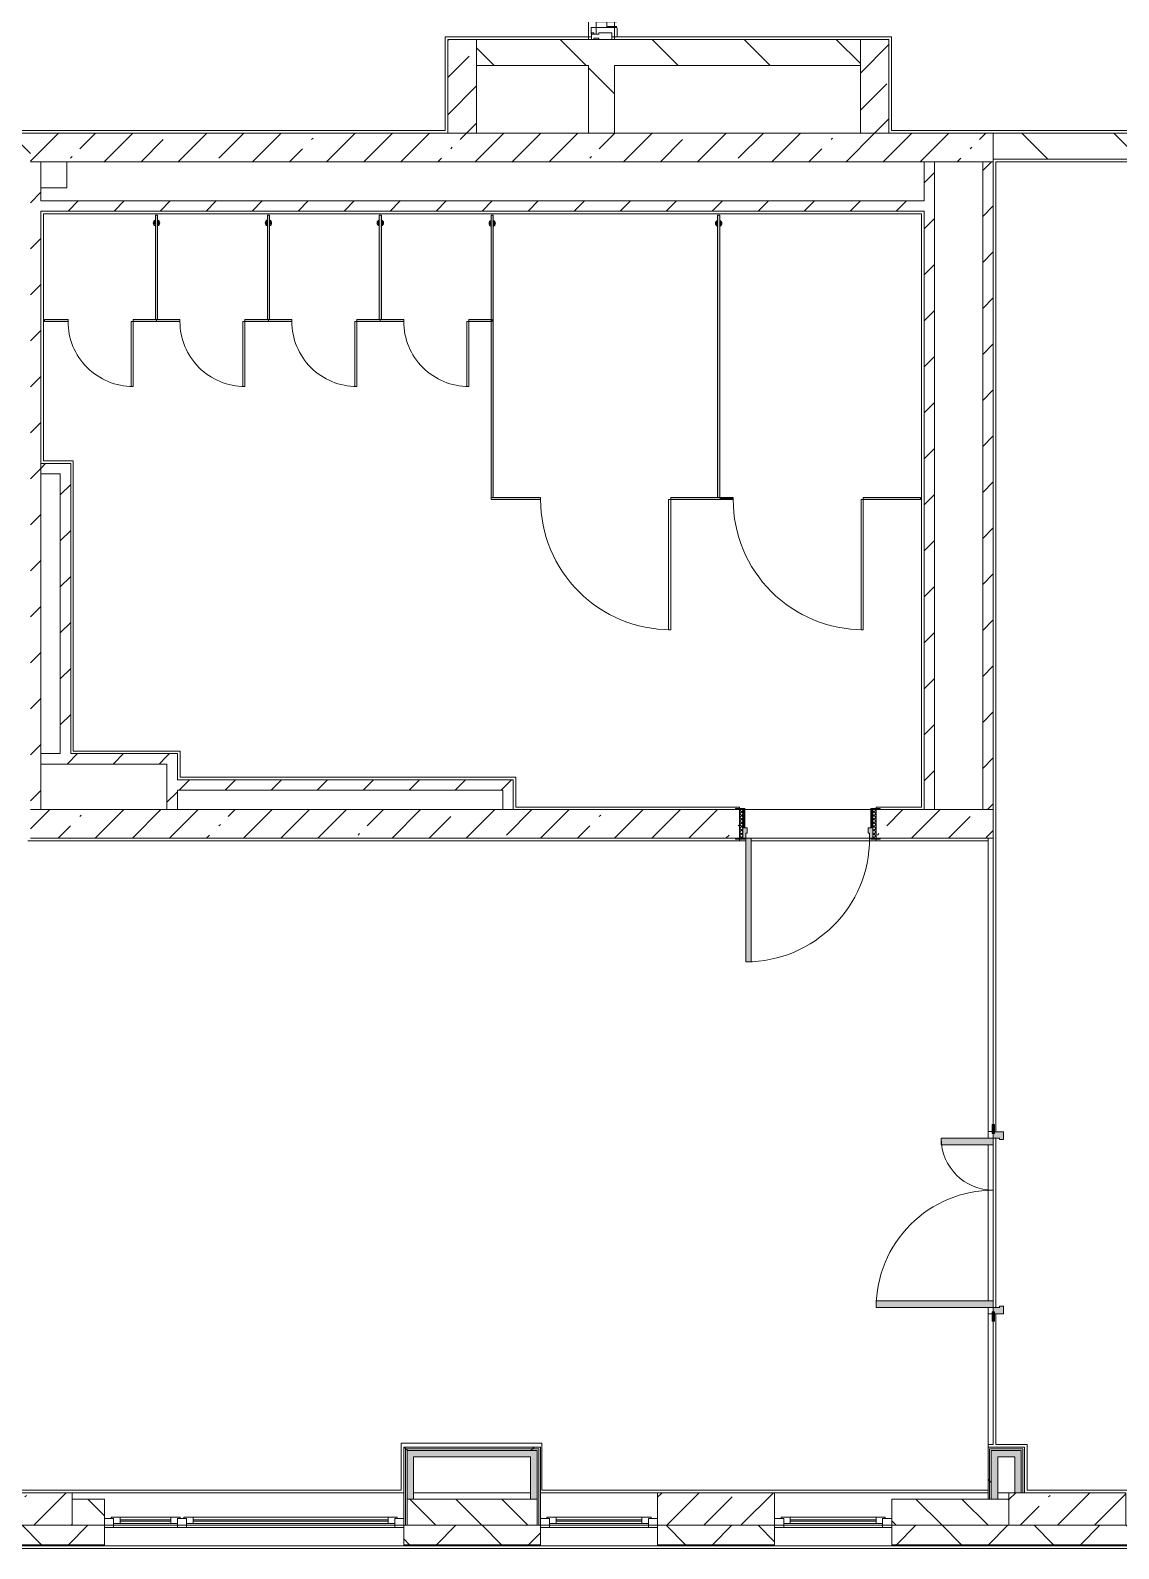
# Model space of a CAD drawing. Header units: millimetres. Extents: x -3708 to 187246, y -8553 to 29000.
# Drawn here: x 154446 to 162810, y -280 to 11389 of the extents above; entities that cross this region are included whole.
import ezdxf

# ---------------------------------------------------------------- set-up
doc = ezdxf.new("R2010")
doc.units = ezdxf.units.MM
for name, color, linetype, lineweight, true_color in [('A-DETL-GENF-4', 7, 'Continuous', 5, 0xaaaaaa), ('A-DOOR-4', 7, 'Continuous', 5, 0xaaaaaa), ('A-DOOR-5', 7, 'Continuous', 5, 0xe2e2e2), ('A-DOOR-FRAM-3', 7, 'Continuous', 5, 0xe2e2e2), ('A-DOOR-FRAM-4', 7, 'Continuous', 5, 0xaaaaaa), ('A-FLOR-1', 7, 'Continuous', 5, 0xaaaaaa), ('A-GENM-1', 7, 'Continuous', 5, 0xe2ddcd), ('I-WALL-1', 7, 'Continuous', 5, 0xe7e7e7)]:
    doc.layers.add(name, color=color, linetype=linetype, lineweight=lineweight, true_color=true_color)
for name, color, linetype, lineweight in [('A-DOOR-6', 7, 'Continuous', 5), ('A-GENM', 7, 'Continuous', 5), ('A-GLAZ-2', 7, 'Continuous', 5), ('A-GLAZ-CWMG-2', 7, 'Continuous', 5), ('A-WALL', 7, 'Continuous', 9), ('A-WALL-2', 7, 'Continuous', 5), ('I-WALL-3', 7, 'Continuous', 5), ('S-COLS-2', 7, 'Continuous', 5)]:
    doc.layers.add(name, color=color, linetype=linetype, lineweight=lineweight)
pattern_1 = [(45, (60236.27, 0), (-176.7767, 176.7767), [])]
pattern_2 = [(135, (60236.27, 0), (-353.5534, -353.5534), [])]
pattern_3 = [(45, (60236.27, 0), (-285.1231, 285.1231), []), (45, (60521.4, 0), (-285.1231, 285.1231), [504.031, -100.806, 16.764, -84.042])]
pattern_4 = [(45, (60236.3, 0), (-530.33, 530.33), []), (135, (60236.3, 0), (-530.33, -530.33), [])]

# ---------------------------------------------------------------- blocks, each defined once
blk = doc.blocks.new('110_Дверь_СКБ_1Ст_Внутренняя1 - Д-7а_л__950x2100h_Туалет-32220591-1_7_1_птичка')
at = {"layer": 'A-DOOR-4'}
h = blk.add_hatch(dxfattribs=at)
h.set_pattern_fill('FP_118', color=256, style=0, pattern_type=2)
h.set_pattern_definition([(135, (1776.41, 174.685), (-14.14214, -14.14214), []), (225, (1776.41, 174.685), (14.14214, -14.14214), [])])
h.paths.add_polyline_path([(537.5, 110), (512.5, 110), (512.5, -110), (537.5, -110)])
at = {"layer": 'A-DOOR-5'}
h = blk.add_hatch(color=256, dxfattribs=at)
h.paths.add_polyline_path([(-487.5, 110), (-487.5, 30), (-452.5, 30), (-452.5, 70), (-462.5, 70), (-462.5, 110), (-472.5, 110)])
h.paths.add_polyline_path([(497.5, 110), (487.5, 110), (487.5, 70), (477.5, 70), (477.5, 30), (512.5, 30), (512.5, 110)])
at = {"layer": 'A-DOOR-FRAM-3'}
for points in [[(447.5, 1060), (447.5, 110), (487.5, 112), (487.5, 1060)], [(-499, 118), (-542.5, 118), (-542.5, 110), (-472.5, 110), (-472.5, 118), (-492.5, 118)], [(567.5, 118), (497.5, 118), (497.5, 110), (567.5, 110)], [(-487.5, 30), (-487.5, -110), (-472.5, -110), (-472.5, 30)], [(497.5, 30), (497.5, -110), (512.5, -110), (512.5, 30)], [(-542.5, -110), (-542.5, -118), (-472.5, -118), (-472.5, -110), (-512.5, -110)], [(512.5, -110), (497.5, -110), (497.5, -118), (567.5, -118), (567.5, -110), (537.5, -110)]]:
    blk.add_hatch(color=256, dxfattribs=at).paths.add_polyline_path(points)
at = {"layer": 'A-DOOR-FRAM-4'}
h = blk.add_hatch(dxfattribs=at)
h.set_pattern_fill('FP_119', color=256, style=0, pattern_type=2)
h.set_pattern_definition([(45, (-346.384, 174.685), (-14.1421, 14.1421), []), (135, (-346.384, 174.685), (-14.1421, -14.1421), [])])
h.paths.add_polyline_path([(-512.5, 110), (-512.5, -110), (-487.5, -110), (-487.5, 110)])
at = {"layer": 'A-DOOR-4'}
for p, q in [((487.5, 1060), (447.5, 1060)), ((447.5, 1060), (447.5, 110)), ((487.5, 110), (487.5, 1060)), ((447.5, 110), (487.5, 110))]:
    blk.add_line(p, q, dxfattribs=at)
blk.add_arc((487.5, 110), 950, 90, 180, dxfattribs=at)
at = {"layer": 'A-DOOR-FRAM-4'}
for p, q in [((-472.5, 118), (-542.5, 118)), ((-542.5, 118), (-542.5, 110)), ((-472.5, 110), (-472.5, 118)), ((567.5, 118), (497.5, 118)), ((497.5, 118), (497.5, 110)), ((567.5, 110), (567.5, 118)), ((-542.5, 110), (-472.5, 110)), ((-487.5, 110), (-512.5, 110)), ((-512.5, 110), (-512.5, -110)), ((-462.5, 110), (-487.5, 110)), ((-487.5, 110), (-487.5, 30)), ((-487.5, -110), (-487.5, 110)), ((-472.5, 110), (-487.5, 110)), ((-487.5, 110), (-487.5, 109)), ((-487.5, 109), (-472.5, 109)), ((-487.5, 30), (-452.5, 30)), ((-472.5, 30), (-487.5, 30)), ((-487.5, 30), (-487.5, -110)), ((-472.5, 109), (-472.5, 110)), ((-472.5, -110), (-472.5, 30)), ((-462.5, 70), (-462.5, 110)), ((-452.5, 70), (-462.5, 70)), ((-452.5, 30), (-452.5, 70)), ((487.5, 70), (477.5, 70)), ((477.5, 70), (477.5, 30)), ((477.5, 30), (512.5, 30)), ((487.5, 110), (487.5, 70)), ((512.5, 110), (487.5, 110)), ((512.5, 110), (497.5, 110)), ((497.5, 110), (497.5, 109)), ((497.5, 110), (567.5, 110)), ((497.5, 109), (512.5, 109)), ((512.5, 30), (497.5, 30)), ((497.5, 30), (497.5, -110)), ((512.5, 30), (512.5, 110)), ((537.5, 110), (512.5, 110)), ((512.5, 110), (512.5, -110)), ((512.5, 109), (512.5, 110)), ((512.5, -110), (512.5, 30)), ((537.5, -110), (537.5, 110)), ((-472.5, -110), (-542.5, -110)), ((-542.5, -110), (-542.5, -118)), ((-512.5, -110), (-487.5, -110)), ((-487.5, -110), (-472.5, -110)), ((-472.5, -118), (-472.5, -110)), ((497.5, -110), (512.5, -110)), ((567.5, -110), (497.5, -110)), ((497.5, -110), (497.5, -118)), ((512.5, -110), (537.5, -110)), ((567.5, -118), (567.5, -110)), ((-542.5, -118), (-472.5, -118)), ((497.5, -118), (567.5, -118))]:
    blk.add_line(p, q, dxfattribs=at)
blk = doc.blocks.new('131_Сантехническая перегородка 7 - СП-1-30858579-1_7_1_птичка')
at = {"layer": 'A-GENM-1'}
blk.add_hatch(color=256, dxfattribs=at).paths.add_polyline_path([(2166, 8), (-4, 8), (-4, -8), (2166, -8)])
at = {"layer": 'A-GENM'}
for p, q in [((2166, 8), (-4, 8)), ((-4, 8), (-4, -8)), ((2166, -8), (2166, 8)), ((-4, -8), (2166, -8))]:
    blk.add_line(p, q, dxfattribs=at)
at = {"layer": 'A-GENM', "flags": 128}
for points in [[(71, 8), (71, 9), (71, 9), (70, 9), (70, 10), (70, 10), (69, 11), (69, 11), (68, 12), (68, 12), (67, 12), (67, 13), (66, 13), (66, 13), (65, 14), (65, 14), (64, 14), (64, 14), (63, 14), (62, 15), (62, 15), (61, 15), (61, 15), (60, 15), (59, 15), (59, 15), (58, 15), (58, 15), (57, 15), (56, 15), (56, 15), (55, 15), (55, 15), (54, 14), (54, 14), (53, 14), (52, 14), (52, 13), (51, 13), (51, 13), (50, 13), (50, 12), (49, 12), (49, 11), (48, 11), (48, 11), (48, 10), (47, 10), (47, 9), (46, 9), (46, 8), (46, 8)], [(46, -8), (46, -9), (47, -9), (47, -9), (47, -10), (48, -10), (48, -11), (49, -11), (49, -12), (50, -12), (50, -12), (51, -13), (51, -13), (52, -13), (52, -14), (53, -14), (53, -14), (54, -14), (54, -14), (55, -15), (56, -15), (56, -15), (57, -15), (57, -15), (58, -15), (59, -15), (59, -15), (60, -15), (60, -15), (61, -15), (62, -15), (62, -15), (63, -15), (63, -14), (64, -14), (64, -14), (65, -14), (66, -13), (66, -13), (67, -13), (67, -13), (68, -12), (68, -12), (69, -11), (69, -11), (69, -11), (70, -10), (70, -10), (71, -9), (71, -9), (71, -8), (71, -8)]]:
    blk.add_lwpolyline(points, dxfattribs=at)
at = {"layer": 'A-GENM'}
for radius, start, end in [(24.6, 19.9113, 160.0887), (17.6, 45, 135), (17.6, 45, 135), (15.1, 45, 135), (24.6, 199.9113, 340.0887), (17.6, 225, 315), (17.6, 225, 315), (15.1, 225, 315)]:
    blk.add_arc((59, 0), radius, start, end, dxfattribs=at)
blk = doc.blocks.new('131_Сантехническая перегородка 6 - СП-1-30839354-1_7_1_птичка')
at = {"layer": 'A-GENM-1'}
blk.add_hatch(color=256, dxfattribs=at).paths.add_polyline_path([(800, -8), (800, 8), (0, 8), (0, -8), (299, -8)])
at = {"layer": 'A-GENM'}
for p, q in [((800, 8), (0, 8)), ((0, 8), (0, -8)), ((800, -8), (800, 8)), ((0, -8), (800, -8))]:
    blk.add_line(p, q, dxfattribs=at)
at = {"layer": 'A-GENM', "flags": 128}
for points in [[(71, 8), (71, 9), (71, 9), (70, 9), (70, 10), (70, 10), (69, 11), (69, 11), (68, 12), (68, 12), (67, 12), (67, 13), (66, 13), (66, 13), (65, 14), (65, 14), (64, 14), (64, 14), (63, 14), (62, 15), (62, 15), (61, 15), (61, 15), (60, 15), (59, 15), (59, 15), (58, 15), (58, 15), (57, 15), (56, 15), (56, 15), (55, 15), (55, 15), (54, 14), (54, 14), (53, 14), (52, 14), (52, 13), (51, 13), (51, 13), (50, 13), (50, 12), (49, 12), (49, 11), (48, 11), (48, 11), (48, 10), (47, 10), (47, 9), (46, 9), (46, 8), (46, 8)], [(46, -8), (46, -9), (47, -9), (47, -9), (47, -10), (48, -10), (48, -11), (49, -11), (49, -12), (50, -12), (50, -12), (51, -13), (51, -13), (52, -13), (52, -14), (53, -14), (53, -14), (54, -14), (54, -14), (55, -15), (56, -15), (56, -15), (57, -15), (57, -15), (58, -15), (59, -15), (59, -15), (60, -15), (60, -15), (61, -15), (62, -15), (62, -15), (63, -15), (63, -14), (64, -14), (64, -14), (65, -14), (66, -13), (66, -13), (67, -13), (67, -13), (68, -12), (68, -12), (69, -11), (69, -11), (69, -11), (70, -10), (70, -10), (71, -9), (71, -9), (71, -8), (71, -8)]]:
    blk.add_lwpolyline(points, dxfattribs=at)
at = {"layer": 'A-GENM'}
for radius, start, end in [(24.6, 19.9113, 160.0887), (17.6, 45, 135), (17.6, 45, 135), (15.1, 45, 135), (24.6, 199.9113, 340.0887), (17.6, 225, 315), (17.6, 225, 315), (15.1, 225, 315)]:
    blk.add_arc((59, 0), radius, start, end, dxfattribs=at)
blk = doc.blocks.new('131_Сантехническая перегородка_Дверь МГН - СД-1-30883454-1_7_1_птичка')
at = {"layer": 'A-GENM-1'}
for points in [[(10, 8), (-370, 8), (-367, -8), (10, -8)], [(1390, 8), (1010, 8), (1010, -8), (1390, -8)]]:
    blk.add_hatch(color=256, dxfattribs=at).paths.add_polyline_path(points)
at = {"layer": 'A-DOOR-6'}
for p, q in [((10, 1008), (26, 1008)), ((10, 8), (10, 1008)), ((26, 8), (26, 1008)), ((10, 8), (26, 8))]:
    blk.add_line(p, q, dxfattribs=at)
blk.add_arc((10, 8), 1000, 360, 90, dxfattribs=at)
at = {"layer": 'A-GENM'}
for p, q in [((10, 8), (-370, 8)), ((-370, 8), (-370, -8)), ((10, -8), (10, 8)), ((1390, 8), (1010, 8)), ((1010, 8), (1010, -8)), ((1390, -8), (1390, 8)), ((-370, -8), (10, -8)), ((1010, -8), (1390, -8))]:
    blk.add_line(p, q, dxfattribs=at)
blk = doc.blocks.new('120_Окно_СКБ_2Ст_Фрамуга сверху - 120_Окно_СКБ_2Ст_2300х2500_h_ ДОО-19727959-1_7_1_птичка')
at = {"layer": 'A-GLAZ-2'}
for p, q in [((-1150, -127), (-1150, -57)), ((-1150, -57), (-1080, -57)), ((1150, -57), (-1150, -57)), ((-1080, -57), (-1080, -127)), ((-1080, -57), (1080, -57)), ((520, -87), (-1080, -87)), ((-1080, -87), (-1080, -127)), ((-1030, -137), (-1030, -87)), ((-1030, -107), (470, -107)), ((470, -137), (470, -87)), ((520, -127), (520, -57)), ((520, -57), (590, -57)), ((520, -127), (520, -87)), ((590, -57), (590, -127)), ((1080, -87), (590, -87)), ((590, -87), (590, -127)), ((640, -137), (640, -87)), ((640, -107), (1030, -107)), ((1030, -137), (1030, -87)), ((1080, -127), (1080, -57)), ((1080, -57), (1150, -57)), ((1080, -127), (1080, -87)), ((1150, -57), (1150, -127)), ((-1080, -127), (-1150, -127)), ((-1150, -127), (-1100, -127)), ((-1080, -127), (-1100, -127)), ((-1100, -127), (-1100, -137)), ((-1100, -137), (540, -137)), ((540, -137), (-1100, -137)), ((470, -117), (-1030, -117)), ((590, -127), (520, -127)), ((540, -127), (520, -127)), ((540, -127), (570, -127)), ((540, -127), (570, -127)), ((540, -137), (540, -127)), ((590, -127), (570, -127)), ((570, -127), (570, -137)), ((570, -137), (1100, -137)), ((1100, -137), (570, -137)), ((1030, -117), (640, -117)), ((1150, -127), (1080, -127)), ((1100, -127), (1080, -127)), ((1100, -127), (1150, -127)), ((1100, -137), (1100, -127))]:
    blk.add_line(p, q, dxfattribs=at)
blk = doc.blocks.new('120_Окно_СКБ_1Ст - 120_Окно_СКБ_1Ст 900х2500_h_ с форточкой-V99-1_7_1_птичка')
at = {"layer": 'A-GLAZ-2'}
for p, q in [((-450, -127), (-450, -57)), ((-450, -57), (-380, -57)), ((450, -57), (-450, -57)), ((-380, -57), (-380, -127)), ((380, -87), (-380, -87)), ((-380, -87), (-380, -127)), ((-330, -137), (-330, -87)), ((-330, -107), (330, -107)), ((330, -137), (330, -87)), ((380, -127), (380, -57)), ((380, -57), (450, -57)), ((380, -127), (380, -87)), ((450, -57), (450, -127)), ((-380, -127), (-450, -127)), ((-450, -127), (-400, -127)), ((-380, -127), (-400, -127)), ((-400, -127), (-400, -137)), ((-400, -137), (400, -137)), ((400, -137), (-400, -137)), ((330, -117), (-330, -117)), ((450, -127), (380, -127)), ((400, -127), (380, -127)), ((400, -127), (450, -127)), ((400, -137), (400, -127))]:
    blk.add_line(p, q, dxfattribs=at)
blk = doc.blocks.new('BSC_Колонна _Прямоугольная - 250х900-23282983-1_7_1_птичка')
at = {"layer": 'S-COLS-2'}
h = blk.add_hatch(dxfattribs=at)
h.set_pattern_fill('FP_152', color=256, style=0, pattern_type=2)
h.set_pattern_definition([(45, (-99480, -25), (-285.1231, 285.1231), []), (45, (-99194.88, -25), (-285.1231, 285.1231), [504.031, -100.806, 16.764, -84.042])])
h.paths.add_polyline_path([(-115, -125), (450, -125), (450, 125), (-450, 125), (-450, -125)])
for p, q in [((450, 125), (-450, 125)), ((-450, 125), (-450, -125)), ((450, -125), (450, 125)), ((-450, -125), (450, -125))]:
    blk.add_line(p, q, dxfattribs=at)
blk = doc.blocks.new('BSC_Колонна _Прямоугольная - 250х900-V138-1_7_1_птичка')
at = {"layer": 'S-COLS-2'}
h = blk.add_hatch(dxfattribs=at)
h.set_pattern_fill('FP_158', color=256, style=0, pattern_type=2)
h.set_pattern_definition([(45, (-94080, -25), (-285.1231, 285.1231), []), (45, (-93794.88, -25), (-285.1231, 285.1231), [504.031, -100.806, 16.764, -84.042])])
h.paths.add_polyline_path([(-290, -125), (450, -125), (450, 125), (-450, 125), (-450, -125)])
for p, q in [((450, 125), (-450, 125)), ((-450, 125), (-450, -125)), ((450, -125), (450, 125)), ((-450, -125), (450, -125))]:
    blk.add_line(p, q, dxfattribs=at)
blk = doc.blocks.new('BSC_Колонна _Прямоугольная - 250х900-V139-1_7_1_птичка')
at = {"layer": 'S-COLS-2'}
h = blk.add_hatch(dxfattribs=at)
h.set_pattern_fill('FP_159', color=256, style=0, pattern_type=2)
h.set_pattern_definition([(45, (-102180, -25), (-285.1231, 285.1231), []), (45, (-101894.88, -25), (-285.1231, 285.1231), [504.031, -100.806, 16.764, -84.042])])
h.paths.add_polyline_path([(-28, -125), (450, -125), (450, 125), (-450, 125), (-450, -125)])
for p, q in [((450, 125), (-450, 125)), ((-450, 125), (-450, -125)), ((450, -125), (450, 125)), ((-450, -125), (450, -125))]:
    blk.add_line(p, q, dxfattribs=at)
blk = doc.blocks.new('131_Сантехническая перегородка_Дверь 5 - СД-1-30835617-1_7_1_птичка')
at = {"layer": 'A-GENM-1'}
for points in [[(250, 8), (70, 8), (70, -8), (250, -8)], [(930, 8), (750, 8), (750, -8), (930, -8)]]:
    blk.add_hatch(color=256, dxfattribs=at).paths.add_polyline_path(points)
at = {"layer": 'A-DOOR-6'}
for p, q in [((266, 508), (250, 508)), ((250, 8), (250, 508)), ((266, 8), (266, 508)), ((266, 8), (250, 8))]:
    blk.add_line(p, q, dxfattribs=at)
blk.add_arc((250, 8), 500, 360, 90, dxfattribs=at)
at = {"layer": 'A-GENM'}
for p, q in [((250, 8), (70, 8)), ((70, 8), (70, -8)), ((250, -8), (250, 8)), ((930, 8), (750, 8)), ((750, 8), (750, -8)), ((930, -8), (930, 8)), ((70, -8), (250, -8)), ((750, -8), (930, -8))]:
    blk.add_line(p, q, dxfattribs=at)
blk = doc.blocks.new('120_Окно_СКБ_1Ст - 120_Окно_СКБ_1Ст 900х2500_h_ с форточкой-22876038-1_7_1_птичка')
at = {"layer": 'A-GLAZ-2'}
for p, q in [((-450, -127), (-450, -57)), ((-450, -57), (-380, -57)), ((450, -57), (-450, -57)), ((-380, -57), (-380, -127)), ((380, -87), (-380, -87)), ((-380, -87), (-380, -127)), ((-330, -137), (-330, -87)), ((-330, -107), (330, -107)), ((330, -137), (330, -87)), ((380, -127), (380, -57)), ((380, -57), (450, -57)), ((380, -127), (380, -87)), ((450, -57), (450, -127)), ((-380, -127), (-450, -127)), ((-450, -127), (-400, -127)), ((-380, -127), (-400, -127)), ((-400, -127), (-400, -137)), ((-400, -137), (400, -137)), ((400, -137), (-400, -137)), ((330, -117), (-330, -117)), ((450, -127), (380, -127)), ((400, -127), (380, -127)), ((400, -127), (450, -127)), ((400, -137), (400, -127))]:
    blk.add_line(p, q, dxfattribs=at)
blk = doc.blocks.new('110_Дверь_СКБ_2Ст - Д-5_п__в составе перегородки _не входит в спец__-32680960-1_7_1_птичка')
at = {"layer": 'A-DOOR-5'}
for points in [[(-638, 0), (-588, 0), (-588, 901), (-638, 901), (-638, 40)], [(612, 0), (662, 0), (662, 401), (612, 401), (612, 40)]]:
    blk.add_hatch(color=256, dxfattribs=at).paths.add_polyline_path(points)
h = blk.add_hatch(color=256, dxfattribs=at)
h.paths.add_polyline_path([(-688, -20), (-688, -79), (-628, -79), (-628, -49), (-638, -49), (-638, 0), (-688, 0)])
h.paths.add_polyline_path([(652, -49), (652, -79), (712, -79), (712, 0), (662, 0), (662, -49)])
at = {"layer": 'A-DOOR-FRAM-3'}
for points in [[(-743, 3), (-743, 0), (-673, 0), (-673, 8), (-743, 8)], [(697, 0), (767, 0), (767, 8), (697, 8)], [(-743, -9), (-688, -9), (-688, -1), (-743, -1)], [(712, -9), (767, -9), (767, -1), (712, -1)]]:
    blk.add_hatch(color=256, dxfattribs=at).paths.add_polyline_path(points)
at = {"layer": 'A-DOOR-4'}
for p, q in [((-638, 901), (-638, 0)), ((-588, 901), (-638, 901)), ((-588, 0), (-588, 901)), ((662, 401), (612, 401)), ((612, 401), (612, 0)), ((662, 0), (662, 401)), ((-638, 0), (-588, 0)), ((612, 0), (662, 0))]:
    blk.add_line(p, q, dxfattribs=at)
for centre, radius, start, end in [((-638, 0), 900, 0, 90), ((662, 0), 400, 90, 180)]:
    blk.add_arc(centre, radius, start, end, dxfattribs=at)
at = {"layer": 'A-DOOR-FRAM-4'}
for p, q in [((-673, 8), (-743, 8)), ((-743, 8), (-743, 0)), ((-743, 0), (-673, 0)), ((-638, 0), (-688, 0)), ((-688, 0), (-688, -79)), ((-673, 0), (-688, 0)), ((-688, 0), (-688, -1)), ((-673, 0), (-673, 8)), ((-673, -1), (-673, 0)), ((-638, -49), (-638, 0)), ((662, 0), (662, -49)), ((712, 0), (662, 0)), ((767, 8), (697, 8)), ((697, 8), (697, 0)), ((712, 0), (697, 0)), ((697, 0), (697, -1)), ((697, 0), (767, 0)), ((712, -79), (712, 0)), ((712, -1), (712, 0)), ((767, 0), (767, 8)), ((-673, -1), (-743, -1)), ((-743, -1), (-743, -9)), ((-743, -9), (-673, -9)), ((-688, -79), (-628, -79)), ((-688, -1), (-673, -1)), ((-673, -9), (-673, -1)), ((-628, -49), (-638, -49)), ((-628, -79), (-628, -49)), ((662, -49), (652, -49)), ((652, -49), (652, -79)), ((652, -79), (712, -79)), ((697, -1), (712, -1)), ((767, -1), (697, -1)), ((697, -1), (697, -9)), ((697, -9), (767, -9)), ((767, -9), (767, -1))]:
    blk.add_line(p, q, dxfattribs=at)
blk = doc.blocks.new('131_Сантехническая перегородка_Дверь 5 - СД-1-V195-1_7_1_птичка')
at = {"layer": 'A-GENM-1'}
for points in [[(78, 8), (78, -8), (250, -8), (250, 8)], [(750, 8), (750, -8), (930, -8), (930, 8), (922, 8)]]:
    blk.add_hatch(color=256, dxfattribs=at).paths.add_polyline_path(points)
at = {"layer": 'A-DOOR-6'}
for p, q in [((266, 508), (250, 508)), ((250, 8), (250, 508)), ((266, 8), (266, 508)), ((266, 8), (250, 8))]:
    blk.add_line(p, q, dxfattribs=at)
blk.add_arc((250, 8), 500, 360, 90, dxfattribs=at)
at = {"layer": 'A-GENM'}
for p, q in [((250, 8), (70, 8)), ((70, 8), (70, -8)), ((250, -8), (250, 8)), ((930, 8), (750, 8)), ((750, 8), (750, -8)), ((930, -8), (930, 8)), ((70, -8), (250, -8)), ((750, -8), (930, -8))]:
    blk.add_line(p, q, dxfattribs=at)
blk = doc.blocks.new('131_Сантехническая перегородка_Дверь МГН 2 - СД-1-30897608-1_7_1_птичка')
at = {"layer": 'A-GENM-1'}
for points in [[(10, 8), (-430, 8), (-430, -8), (10, -8)], [(1010, 8), (1010, -8), (1110, -8), (1110, 8)]]:
    blk.add_hatch(color=256, dxfattribs=at).paths.add_polyline_path(points)
at = {"layer": 'A-DOOR-6'}
for p, q in [((10, 1008), (26, 1008)), ((10, 8), (10, 1008)), ((26, 8), (26, 1008)), ((10, 8), (26, 8))]:
    blk.add_line(p, q, dxfattribs=at)
blk.add_arc((10, 8), 1000, 360, 90, dxfattribs=at)
at = {"layer": 'A-GENM'}
for p, q in [((10, 8), (-430, 8)), ((-430, 8), (-430, -8)), ((10, -8), (10, 8)), ((1110, 8), (1010, 8)), ((1010, 8), (1010, -8)), ((1110, -8), (1110, 8)), ((-430, -8), (10, -8)), ((1010, -8), (1110, -8))]:
    blk.add_line(p, q, dxfattribs=at)
blk = doc.blocks.new('Дверь_Витражная_остекление_ - ВВ-7 остекление-32349468-1_7_1_птичка')
at = {"layer": 'A-DETL-GENF-4'}
for p, q in [((-815, -20), (-860, -20)), ((-860, -177), (-860, -20)), ((-815, -20), (-860, -20)), ((-860, -20), (-860, -177)), ((-860, -100), (-815, -100)), ((-850, -177), (-850, -100)), ((-815, -177), (-815, -20)), ((-815, -177), (-815, -20)), ((-806, -177), (-806, -100)), ((856, -800), (856, -100)), ((865, -880), (865, -20)), ((865, -20), (865, -880)), ((900, -100), (865, -100)), ((900, -800), (900, -140)), ((910, -880), (910, -140)), ((910, -880), (910, -140)), ((910, -800), (865, -800)), ((910, -880), (865, -880)), ((865, -880), (910, -880))]:
    blk.add_line(p, q, dxfattribs=at)
at = {"layer": 'A-DOOR-4'}
for p, q in [((-910, 20), (-860, 20)), ((-910, -20), (-910, 20)), ((-860, 20), (-860, -20)), ((860, 20), (910, 20)), ((860, -20), (860, 20)), ((910, 20), (910, -20)), ((-860, -20), (-910, -20)), ((-860, -177), (-860, -20)), ((860, -880), (860, -20)), ((910, -20), (860, -20))]:
    blk.add_line(p, q, dxfattribs=at)
for centre, start, end in [((-860, -20), 275.9846, 0), ((860, -20), 180, 196.2865), ((860, -20), 225.3923, 270)]:
    blk.add_arc(centre, 860, start, end, dxfattribs=at)
blk = doc.blocks.new('Прямоугольный импост - Импост структурный с накладкой - 160мм Темный-V210-1_7_1_птичка')
at = {"layer": 'A-GLAZ-CWMG-2'}
for p, q in [((-50, 0), (-50, 17)), ((-50, 17), (0, 17)), ((-40, 0), (-50, 0)), ((-40, -40), (-40, 0)), ((0, 0), (-10, 0)), ((-10, 0), (-10, -40)), ((0, 17), (0, 0)), ((-50, -140), (-50, -40)), ((-50, -40), (-40, -40)), ((-10, -40), (0, -40)), ((0, -40), (0, -140)), ((0, -140), (-50, -140))]:
    blk.add_line(p, q, dxfattribs=at)

msp = doc.modelspace()

# ---------------------------------------------------------------- hatches: boundary and pattern name
at = {"layer": 'A-WALL-2'}
h = msp.add_hatch(dxfattribs=at)
h.set_pattern_fill('FP_93', color=256, style=0, pattern_type=2)
h.set_pattern_definition([(135, (60236.27, 0), (-176.7767, -176.7767), [])])
h.paths.add_polyline_path([(183966.3, -100), (183966.3, 100), (183766.3, 100), (183766.3, -100)])
h.paths.add_polyline_path([(169821.5, -100), (170066.3, -100), (170066.3, 100), (169716.3, 100), (169716.3, -100), (169806.3, -100)])
h.paths.add_polyline_path([(152168.4, -100), (152966.3, -100), (152966.3, 100), (152166.3, 100), (152166.3, -100)])
h.paths.add_polyline_path([(155016.3, -100), (155016.3, 100), (154766.3, 100), (154766.3, -100)])
h.paths.add_polyline_path([(170966.3, -100), (171866.3, -100), (171866.3, 100), (170966.3, 100), (170966.3, -55)])
h.paths.add_polyline_path([(181366.3, -100), (181466.3, -100), (181466.3, 100), (181366.3, 100), (181366.3, -11)])
h.paths.add_polyline_path([(157341.3, -100), (158341.3, -100), (158341.3, 100), (157341.3, 100)])
h.paths.add_polyline_path([(179566.3, -100), (179566.3, 100), (179066.3, 100), (179066.3, -100), (179112.6, -100)])
h.paths.add_polyline_path([(161066.3, -100), (161966.3, -100), (161966.3, 100), (161066.3, 100), (161066.3, 82.2)])
h.paths.add_polyline_path([(173916.3, -100), (173916.3, 100), (173666.3, 100), (173666.3, -100)])
h.paths.add_polyline_path([(163116.3, -100), (163116.3, 100), (162866.3, 100), (162866.3, -100)])
h.paths.add_polyline_path([(165416.3, -100), (166466.3, -100), (166466.3, 100), (165416.3, 100), (165416.3, -27.9)])
h.paths.add_polyline_path([(177254.4, -100), (177266.3, -100), (177266.3, 100), (176216.3, 100), (176216.3, -100), (176325.3, -100)])
h = msp.add_hatch(dxfattribs=at)
h.set_pattern_fill('FP_111', color=256, style=0, pattern_type=2)
h.set_pattern_definition([(45, (60236.27, 0), (-353.5534, 353.5534), []), (135, (60236.27, 0), (-353.5534, -353.5534), [])])
h.paths.add_polyline_path([(149446.3, -250), (151266.3, -250), (151266.3, -100), (149446.3, -100)])
h.paths.add_polyline_path([(180970.9, -250), (181466.3, -250), (181466.3, -100), (180466.3, -100), (180466.3, -250)])
h.paths.add_polyline_path([(183966.3, -250), (185316.3, -250), (185316.3, -100), (183766.3, -100), (183766.3, -250)])
h.paths.add_polyline_path([(170966.3, -250), (171866.3, -250), (171866.3, -100), (170966.3, -100), (170966.3, -210)])
h.paths.add_polyline_path([(170066.3, -250), (170066.3, -100), (169716.3, -100), (169716.3, -250), (169821.5, -250)])
h.paths.add_polyline_path([(172766.3, -250), (173916.3, -250), (173916.3, -100), (172766.3, -100), (172766.3, -210)])
h.paths.add_polyline_path([(167586.3, -250), (168266.3, -250), (168266.3, -100), (167366.3, -100), (167366.3, -250), (167466.3, -250)])
h.paths.add_polyline_path([(176216.3, -250), (177266.3, -250), (177266.3, -100), (176216.3, -100), (176216.3, -210)])
h.paths.add_polyline_path([(178166.3, -250), (179566.3, -250), (179566.3, -100), (178166.3, -100), (178166.3, -210)])
h.paths.add_polyline_path([(155016.3, -250), (155016.3, -100), (153866.3, -100), (153866.3, -250), (154026.6, -250)])
h.paths.add_polyline_path([(166105.1, -250), (166466.3, -250), (166466.3, -100), (165416.3, -100), (165416.3, -250)])
h.paths.add_polyline_path([(157316.3, -250), (158366.3, -250), (158366.3, -100), (157316.3, -100), (157316.3, -210)])
h.paths.add_polyline_path([(162388.6, -250), (163116.3, -250), (163116.3, -100), (161066.3, -100), (161066.3, -250), (161459.5, -250)])
h.paths.add_polyline_path([(159266.3, -250), (160166.3, -250), (160166.3, -100), (159266.3, -100), (159266.3, -210)])
h.paths.add_polyline_path([(152168.4, -250), (152966.3, -250), (152966.3, -100), (152166.3, -100), (152166.3, -250)])
at = {"layer": 'I-WALL-1'}
for points in [[(157391.3, 100), (157391.3, 475), (157341.3, 475), (157341.3, 100)], [(158291.3, 425), (158341.3, 425), (158341.3, 475), (157391.3, 475), (157391.3, 425), (157743.1, 425)], [(161831.3, 100), (161881.3, 100), (161881.3, 475), (161831.3, 475), (161831.3, 141.8)], [(162011.3, 425), (162061.3, 425), (162061.3, 475), (161881.3, 475), (161881.3, 425), (161966.3, 425)], [(158291.3, 100), (158341.3, 100), (158341.3, 425), (158291.3, 425), (158291.3, 141.8)], [(162061.3, 150), (162061.3, 425), (162011.3, 425), (162011.3, 150)]]:
    msp.add_hatch(color=256, dxfattribs=at).paths.add_polyline_path(points)
at = {"layer": 'I-WALL-3'}
h = msp.add_hatch(dxfattribs=at)
h.set_pattern_fill('FP_110', color=256, style=0, pattern_type=2)
h.set_pattern_definition(pattern_2)
h.paths.add_polyline_path([(158936.3, 10600), (158936.3, 11320), (158736.3, 11320), (158736.3, 10600)])
h.paths.add_polyline_path([(158736.3, 13220), (158936.3, 13220), (158936.3, 13400), (158736.3, 13400), (158736.3, 13308.4)])
h = msp.add_hatch(dxfattribs=at)
h.set_pattern_fill('FP_92', color=256, style=0, pattern_type=2)
h.set_pattern_definition(pattern_3)
h.paths.add_polyline_path([(157743.1, 10600), (157875.3, 10600), (157875.3, 11320), (157655.3, 11320), (157656.6, 10600)])
h = msp.add_hatch(dxfattribs=at)
h.set_pattern_fill('FP_110', color=256, style=0, pattern_type=2)
h.set_pattern_definition(pattern_2)
h.paths.add_polyline_path([(158736.3, 11120), (158736.3, 11320), (157875.3, 11320), (157875.3, 11120)])
h = msp.add_hatch(dxfattribs=at)
h.set_pattern_fill('FP_110', color=256, style=0, pattern_type=2)
h.set_pattern_definition(pattern_2)
h.paths.add_polyline_path([(158956.3, 11120), (160825.3, 11120), (160825.3, 11320), (158936.3, 11320), (158936.3, 11120)])
h = msp.add_hatch(dxfattribs=at)
h.set_pattern_fill('FP_92', color=256, style=0, pattern_type=2)
h.set_pattern_definition(pattern_3)
h.paths.add_polyline_path([(161045.3, 10600), (161045.3, 11320), (160825.3, 11320), (160825.3, 10600)])
h = msp.add_hatch(dxfattribs=at)
h.set_pattern_fill('FP_110', color=256, style=0, pattern_type=2)
h.set_pattern_definition(pattern_2)
h.paths.add_polyline_path([(165746.3, 10400), (167366.3, 10400), (167366.3, 10600), (165331.3, 10600), (165331.3, 10400), (165361.3, 10400)])
h.paths.add_polyline_path([(161866.3, 10400), (163881.3, 10400), (163881.3, 10600), (161846.3, 10600), (161846.3, 10400)])
h.paths.add_polyline_path([(152566.3, 10400), (152746.3, 10400), (152746.3, 10600), (151621.3, 10600), (151621.3, 10400), (152266.3, 10400)])
h.paths.add_polyline_path([(150196.3, 10400), (150221.3, 10400), (150221.3, 10600), (149846.3, 10600), (149846.3, 10400), (150166.3, 10400)])
h.paths.add_polyline_path([(154426.3, 10400), (154446.3, 10400), (154446.3, 10600), (153696.3, 10600), (153696.3, 10400), (154026.6, 10400)])
h = msp.add_hatch(dxfattribs=at)
h.set_pattern_fill('FP_92', color=256, style=0, pattern_type=2)
h.set_pattern_definition(pattern_3)
h.paths.add_polyline_path([(161846.3, 10380), (161846.3, 10600), (154446.3, 10600), (154446.3, 10380), (161459.5, 10380)])
h = msp.add_hatch(dxfattribs=at)
h.set_pattern_fill('FP_109', color=256, style=0, pattern_type=2)
h.set_pattern_definition(pattern_1)
h.paths.add_polyline_path([(154526.3, 5400), (154526.3, 10380), (154446.3, 10380), (154446.3, 5400)])
h = msp.add_hatch(dxfattribs=at)
h.set_pattern_fill('FP_109', color=256, style=0, pattern_type=2)
h.set_pattern_definition(pattern_1)
h.paths.add_polyline_path([(161396.3, 5400), (161396.3, 10380), (161316.3, 10380), (161316.3, 5400)])
h = msp.add_hatch(dxfattribs=at)
h.set_pattern_fill('FP_109', color=256, style=0, pattern_type=2)
h.set_pattern_definition(pattern_1)
h.paths.add_polyline_path([(161766.3, 5400), (161846.3, 5400), (161846.3, 10380), (161766.3, 10380), (161766.3, 5423.5)])
h = msp.add_hatch(dxfattribs=at)
h.set_pattern_fill('FP_109', color=256, style=0, pattern_type=2)
h.set_pattern_definition(pattern_1)
h.paths.add_polyline_path([(155884.8, 10000), (161316.3, 10000), (161316.3, 10080), (154526.3, 10078), (154526.3, 10000), (154969.3, 10000)])
h = msp.add_hatch(dxfattribs=at)
h.set_pattern_fill('FP_109', color=256, style=0, pattern_type=2)
h.set_pattern_definition(pattern_1)
h.paths.add_polyline_path([(154526.3, 7980), (154756.3, 7980), (154756.3, 8060), (154526.3, 8060)])
h = msp.add_hatch(dxfattribs=at)
h.set_pattern_fill('FP_109', color=256, style=0, pattern_type=2)
h.set_pattern_definition(pattern_1)
h.paths.add_polyline_path([(154756.3, 5830), (154756.3, 7980), (154676.3, 7980), (154676.3, 5830)])
h = msp.add_hatch(dxfattribs=at)
h.set_pattern_fill('FP_109', color=256, style=0, pattern_type=2)
h.set_pattern_definition(pattern_1)
h.paths.add_polyline_path([(152696.3, 6620), (152696.3, 6700), (152266.3, 6700), (152266.3, 6620), (152666.3, 6620)])
h.paths.add_polyline_path([(154426.3, 6620), (154446.3, 6620), (154446.3, 6700), (153646.3, 6700), (153646.3, 6620), (154026.6, 6620)])
h = msp.add_hatch(dxfattribs=at)
h.set_pattern_fill('FP_109', color=256, style=0, pattern_type=2)
h.set_pattern_definition(pattern_1)
h.paths.add_polyline_path([(155496.3, 5750), (155496.3, 5830), (154526.3, 5830), (154526.3, 5750), (154776.3, 5750)])
h = msp.add_hatch(dxfattribs=at)
h.set_pattern_fill('FP_109', color=256, style=0, pattern_type=2)
h.set_pattern_definition(pattern_1)
h.paths.add_polyline_path([(155496.3, 5400), (155576.3, 5400), (155576.3, 5830), (155496.3, 5830), (155496.3, 5650)])
h = msp.add_hatch(dxfattribs=at)
h.set_pattern_fill('FP_109', color=256, style=0, pattern_type=2)
h.set_pattern_definition(pattern_1)
h.paths.add_polyline_path([(158076.3, 5550), (158076.3, 5630), (155576.3, 5630), (155576.3, 5550), (157743.1, 5550)])
h = msp.add_hatch(dxfattribs=at)
h.set_pattern_fill('FP_109', color=256, style=0, pattern_type=2)
h.set_pattern_definition(pattern_1)
h.paths.add_polyline_path([(158156.3, 5400), (158156.3, 5630), (158076.3, 5630), (158076.3, 5400)])
h = msp.add_hatch(dxfattribs=at)
h.set_pattern_fill('FP_92', color=256, style=0, pattern_type=2)
h.set_pattern_definition(pattern_3)
h.paths.add_polyline_path([(158376.3, 5180), (159896.3, 5180), (159896.3, 5400), (154446.3, 5400), (154446.3, 5180), (158176.3, 5180)])
h.paths.add_polyline_path([(161459.5, 5180), (161846.3, 5185.8), (161846.3, 5400), (160946.3, 5400), (160946.3, 5180), (161229.7, 5180)])
h = msp.add_hatch(dxfattribs=at)
h.set_pattern_fill('FP_203', color=256, style=0, pattern_type=2)
h.set_pattern_definition(pattern_4)
h.paths.add_polyline_path([(157328.8, -100), (157328.8, 500), (157316.3, 500), (157316.3, -100)])
h = msp.add_hatch(dxfattribs=at)
h.set_pattern_fill('FP_203', color=256, style=0, pattern_type=2)
h.set_pattern_definition(pattern_4)
h.paths.add_polyline_path([(157400.9, 487.5), (158366.3, 487.5), (158366.3, 500), (157328.8, 500), (157328.8, 487.5), (157391.3, 487.5)])
h = msp.add_hatch(dxfattribs=at)
h.set_pattern_fill('FP_203', color=256, style=0, pattern_type=2)
h.set_pattern_definition(pattern_4)
h.paths.add_polyline_path([(157341.3, -100), (157341.3, 487.5), (157328.8, 487.5), (157328.8, -100)])
h = msp.add_hatch(dxfattribs=at)
h.set_pattern_fill('FP_203', color=256, style=0, pattern_type=2)
h.set_pattern_definition(pattern_4)
h.paths.add_polyline_path([(157399, 475), (158353.8, 475), (158353.8, 487.5), (157341.3, 487.5), (157341.3, 475), (157391.3, 475)])
h = msp.add_hatch(dxfattribs=at)
h.set_pattern_fill('FP_203', color=256, style=0, pattern_type=2)
h.set_pattern_definition(pattern_4)
h.paths.add_polyline_path([(161806.3, 100), (161818.8, 100), (161818.8, 500), (161806.3, 500), (161806.3, 141.8)])
h = msp.add_hatch(dxfattribs=at)
h.set_pattern_fill('FP_203', color=256, style=0, pattern_type=2)
h.set_pattern_definition(pattern_4)
h.paths.add_polyline_path([(161818.8, 100), (161831.3, 100), (161831.3, 487.5), (161818.8, 487.5), (161818.8, 141.8)])
h = msp.add_hatch(dxfattribs=at)
h.set_pattern_fill('FP_203', color=256, style=0, pattern_type=2)
h.set_pattern_definition(pattern_4)
h.paths.add_polyline_path([(162073.8, 150), (162073.8, 475), (162061.3, 475), (162063.2, 150)])
h = msp.add_hatch(dxfattribs=at)
h.set_pattern_fill('FP_203', color=256, style=0, pattern_type=2)
h.set_pattern_definition(pattern_4)
h.paths.add_polyline_path([(162075.7, 150), (162086.3, 150), (162086.3, 487.5), (162073.8, 487.5), (162073.8, 150)])

# ---------------------------------------------------------------- linework, layer by layer
at = {"layer": 'A-FLOR-1'}
for p, q in [((157635.3, 10620), (157635.3, 11340)), ((157635.3, 11340), (158758.9, 11340)), ((158915.9, 11340), (161065.3, 11340)), ((158956.3, 11340), (158956.3, 11408.7)), ((161065.3, 11340), (161065.3, 10620)), ((151571.3, 10620), (157635.3, 10620)), ((161065.3, 10620), (163956.3, 10620)), ((154726.3, 10380), (154726.3, 10180)), ((163881.3, 10380), (161866.3, 10380)), ((161866.3, 10380), (161866.3, 2925)), ((154726.3, 10180), (154526.3, 10180)), ((161296.3, 9980), (154546.3, 9980)), ((154546.3, 9980), (154546.3, 8080)), ((161296.3, 5420), (161296.3, 9980)), ((154546.3, 8080), (154776.3, 8080)), ((154776.3, 8080), (154776.3, 5850)), ((154776.3, 5850), (155596.3, 5850)), ((155596.3, 5850), (155596.3, 5650)), ((155596.3, 5650), (158176.3, 5650)), ((158176.3, 5650), (158176.3, 5420)), ((158176.3, 5420), (159896.3, 5420)), ((159896.3, 5420), (159896.3, 5408)), ((160946.3, 5420), (161296.3, 5420)), ((160946.3, 5408), (160946.3, 5420)), ((159946.3, 5160), (154426.3, 5160)), ((159896.3, 5172), (159896.3, 5160)), ((161806.3, 5160), (159986.3, 5160)), ((160946.3, 5160), (160946.3, 5172)), ((161806.3, 2875), (161806.3, 2925)), ((161866.3, 2875), (161866.3, 1575)), ((161806.3, 1525), (161806.3, 1575)), ((161866.3, 1525), (161866.3, 521.2)), ((157296.3, 170), (157296.3, 530)), ((157296.3, 530), (158376.3, 530)), ((158376.3, 530), (158376.3, 170)), ((161806.3, 500), (161806.3, 521)), ((161866.3, 521.2), (162106.3, 521.2)), ((162106.3, 521.2), (162106.3, 170)), ((152682.3, 170), (157296.3, 170)), ((158376.3, 170), (161806.3, 170)), ((162106.3, 170), (165746.3, 170))]:
    msp.add_line(p, q, dxfattribs=at)
at = {"layer": 'A-WALL'}
for p, q in [((157875.3, 11320), (157875.3, 11120)), ((160825.3, 11120), (160825.3, 11320)), ((158736.3, 10600), (158936.3, 10600)), ((161846.3, 10400), (161846.3, 10600)), ((154446.3, 5400), (154526.3, 5400)), ((161316.3, 5400), (161396.3, 5400)), ((161766.3, 5400), (161846.3, 5400)), ((161846.3, 5180), (161806.3, 5180)), ((157328.8, 487.5), (157328.8, -100)), ((158353.8, 487.5), (157328.8, 487.5)), ((157341.3, 475), (157341.3, -100)), ((158341.3, 475), (157341.3, 475)), ((158341.3, -100), (158341.3, 475)), ((158353.8, -100), (158353.8, 487.5)), ((161818.8, 487.5), (161818.8, 100)), ((162073.8, 487.5), (161818.8, 487.5)), ((161831.3, 475), (161831.3, 100)), ((162061.3, 475), (161831.3, 475)), ((162061.3, 150), (162061.3, 475)), ((162073.8, 150), (162073.8, 487.5)), ((157341.3, 100), (157391.3, 100)), ((158291.3, 100), (158341.3, 100)), ((154766.3, -100), (155016.3, -100)), ((155016.3, -100), (154766.3, -100)), ((158366.3, -100), (157316.3, -100)), ((157341.3, -100), (158341.3, -100)), ((161066.3, -100), (161966.3, -100)), ((161966.3, -100), (161066.3, -100)), ((153866.3, -250), (155016.3, -250)), ((153866.3, -253), (155016.3, -253)), ((157316.3, -250), (158366.3, -250)), ((157316.3, -253), (158366.3, -253)), ((159266.3, -250), (160166.3, -250)), ((159266.3, -253), (160166.3, -253)), ((161066.3, -250), (163116.3, -250)), ((161066.3, -253), (163116.3, -253))]:
    msp.add_line(p, q, dxfattribs=at)
at = {"layer": 'A-WALL-2'}
for p, q in [((155016.3, 100), (154766.3, 100)), ((155016.3, -258), (155016.3, 100)), ((157316.3, 100), (157316.3, -258)), ((158291.3, 100), (157391.3, 100)), ((158366.3, -258), (158366.3, 100)), ((161966.3, 100), (161066.3, 100)), ((161066.3, 100), (161066.3, -258)), ((155016.3, -100), (157316.3, -100)), ((158366.3, -100), (159266.3, -100)), ((159266.3, -100), (159266.3, -258)), ((160166.3, -258), (160166.3, -100)), ((160166.3, -100), (161066.3, -100)), ((168266.3, -280), (149416.3, -280)), ((152966.3, -258), (168266.3, -258))]:
    msp.add_line(p, q, dxfattribs=at)
at = {"layer": 'I-WALL-3'}
for p, q in [((158936.3, 13400), (158936.3, 11320)), ((158736.3, 11320), (158736.3, 11457.1)), ((161045.3, 11320), (157655.3, 11320)), ((157655.3, 11320), (157655.3, 10600)), ((161045.3, 10600), (161045.3, 11320)), ((157875.3, 11120), (158736.3, 11120)), ((157875.3, 10600), (157875.3, 11120)), ((158736.3, 11120), (158736.3, 10600)), ((158936.3, 10600), (158936.3, 11120)), ((158936.3, 11120), (160825.3, 11120)), ((160825.3, 11120), (160825.3, 10600)), ((158736.3, 10600), (153726.3, 10600)), ((163851.3, 10600), (158936.3, 10600)), ((161846.3, 2980), (161846.3, 10400)), ((161846.3, 10400), (163851.3, 10400)), ((154446.3, 10380), (161846.3, 10380)), ((154526.3, 10080), (154526.3, 10380)), ((161316.3, 10380), (161316.3, 10080)), ((161396.3, 5400), (161396.3, 10380)), ((161766.3, 10380), (161766.3, 5400)), ((161316.3, 10080), (154526.3, 10080)), ((154526.3, 5400), (154526.3, 10000)), ((154526.3, 10000), (161316.3, 10000)), ((161316.3, 10000), (161316.3, 5400)), ((154756.3, 8060), (154526.3, 8060)), ((154756.3, 5830), (154756.3, 8060)), ((154526.3, 7980), (154676.3, 7980)), ((154676.3, 7980), (154676.3, 5830)), ((154676.3, 5830), (154526.3, 5830)), ((154526.3, 5750), (155496.3, 5750)), ((155576.3, 5830), (154756.3, 5830)), ((155496.3, 5750), (155496.3, 5400)), ((155576.3, 5630), (155576.3, 5830)), ((158156.3, 5630), (155576.3, 5630)), ((158156.3, 5400), (158156.3, 5630)), ((155576.3, 5550), (158076.3, 5550)), ((155576.3, 5400), (155576.3, 5550)), ((158076.3, 5550), (158076.3, 5400)), ((159866.3, 5400), (154526.3, 5400)), ((159936.3, 5400), (160906.3, 5400)), ((161316.3, 5400), (160976.3, 5400)), ((161766.3, 5400), (161396.3, 5400)), ((154446.3, 5180), (159866.3, 5180)), ((160896.3, 5180), (159986.3, 5180)), ((160976.3, 5180), (161806.3, 5180)), ((161806.3, 5180), (161806.3, 2925)), ((161806.3, 2925), (161838.3, 2925)), ((161806.3, 1625), (161806.3, 2825)), ((161846.3, 2825), (161846.3, 1625)), ((161806.3, 1525), (161806.3, 521)), ((161838.3, 1525), (161806.3, 1525)), ((161846.3, 521), (161846.3, 1470)), ((157316.3, 500), (157316.3, 100)), ((158366.3, 500), (157316.3, 500)), ((158366.3, 100), (158366.3, 500)), ((161806.3, 521), (161846.3, 521)), ((161806.3, 500), (161806.3, 100)), ((162086.3, 500), (161806.3, 500)), ((162086.3, 150), (162086.3, 500)), ((157391.3, 100), (157391.3, 425)), ((157391.3, 425), (158291.3, 425)), ((158291.3, 425), (158291.3, 100)), ((161881.3, 100), (161881.3, 425)), ((161881.3, 425), (162011.3, 425)), ((162011.3, 425), (162011.3, 150)), ((154766.3, 150), (157316.3, 150)), ((157391.3, 150), (158291.3, 150)), ((158366.3, 150), (159266.3, 150)), ((160166.3, 150), (161806.3, 150)), ((161881.3, 150), (161966.3, 150)), ((157316.3, -100), (155016.3, -100)), ((159266.3, -100), (158366.3, -100)), ((161066.3, -100), (160166.3, -100))]:
    msp.add_line(p, q, dxfattribs=at)

# ---------------------------------------------------------------- block references
at = {"layer": 'A-DOOR-4'}
for name, p, rotation in [('Дверь_Витражная_остекление_ - ВВ-7 остекление-32349468-1_7_1_птичка', (158775.9, 12270), 89.99999999999993), ('110_Дверь_СКБ_1Ст_Внутренняя1 - Д-7а_л__950x2100h_Туалет-32220591-1_7_1_птичка', (160433.8, 5290), 180), ('110_Дверь_СКБ_2Ст - Д-5_п__в составе перегородки _не входит в спец__-32680960-1_7_1_птичка', (161846.8, 2212.5), 89.99999999999991)]:
    msp.add_blockref(name, p, dxfattribs=dict(at, rotation=rotation))
at = {"layer": 'A-GENM'}
for name, p, rotation in [('131_Сантехническая перегородка 6 - СП-1-30839354-1_7_1_птичка', (155415.8, 9968), 270.0000000000007), ('131_Сантехническая перегородка 6 - СП-1-30839354-1_7_1_птичка', (156275.8, 9968), 270.0000000000007), ('131_Сантехническая перегородка 6 - СП-1-30839354-1_7_1_птичка', (157135.8, 9968), 270.0000000000007), ('131_Сантехническая перегородка 7 - СП-1-30858579-1_7_1_птичка', (157995.8, 9964.9), 269.9999999999999), ('131_Сантехническая перегородка 7 - СП-1-30858579-1_7_1_птичка', (159736.3, 9964.9), 269.9999999999999), ('131_Сантехническая перегородка_Дверь 5 - СД-1-30835617-1_7_1_птичка', (155485.8, 9160), 180), ('131_Сантехническая перегородка_Дверь 5 - СД-1-30835617-1_7_1_птичка', (156345.8, 9160), 180), ('131_Сантехническая перегородка_Дверь 5 - СД-1-30835617-1_7_1_птичка', (157205.8, 9160), 180), ('131_Сантехническая перегородка_Дверь 5 - СД-1-V195-1_7_1_птичка', (158065.8, 9160), 180), ('131_Сантехническая перегородка_Дверь МГН - СД-1-30883454-1_7_1_птичка', (159377.8, 7791), 180), ('131_Сантехническая перегородка_Дверь МГН 2 - СД-1-30897608-1_7_1_птичка', (160857.8, 7791), 180)]:
    msp.add_blockref(name, p, dxfattribs=dict(at, rotation=rotation))
at = {"layer": 'A-GLAZ-2', "rotation": 180}
for name, p in [('120_Окно_СКБ_2Ст_Фрамуга сверху - 120_Окно_СКБ_2Ст_2300х2500_h_ ДОО-19727959-1_7_1_птичка', (156166.3, -175)), ('120_Окно_СКБ_1Ст - 120_Окно_СКБ_1Ст 900х2500_h_ с форточкой-V99-1_7_1_птичка', (158816.3, -175)), ('120_Окно_СКБ_1Ст - 120_Окно_СКБ_1Ст 900х2500_h_ с форточкой-22876038-1_7_1_птичка', (160616.3, -175))]:
    msp.add_blockref(name, p, dxfattribs=at)
at = {"layer": 'A-GLAZ-CWMG-2', "extrusion": (0, 0, -1), "rotation": 270.0000000000001}
msp.add_blockref('Прямоугольный импост - Импост структурный с накладкой - 160мм Темный-V210-1_7_1_птичка', (-158775.9, 11320), dxfattribs=at)
at = {"layer": 'S-COLS-2'}
for name, p in [('BSC_Колонна _Прямоугольная - 250х900-V138-1_7_1_птичка', (154316.3, 25)), ('BSC_Колонна _Прямоугольная - 250х900-23282983-1_7_1_птичка', (159716.3, 25)), ('BSC_Колонна _Прямоугольная - 250х900-V139-1_7_1_птичка', (162416.3, 25))]:
    msp.add_blockref(name, p, dxfattribs=at)

doc.saveas('drawing.dxf')
